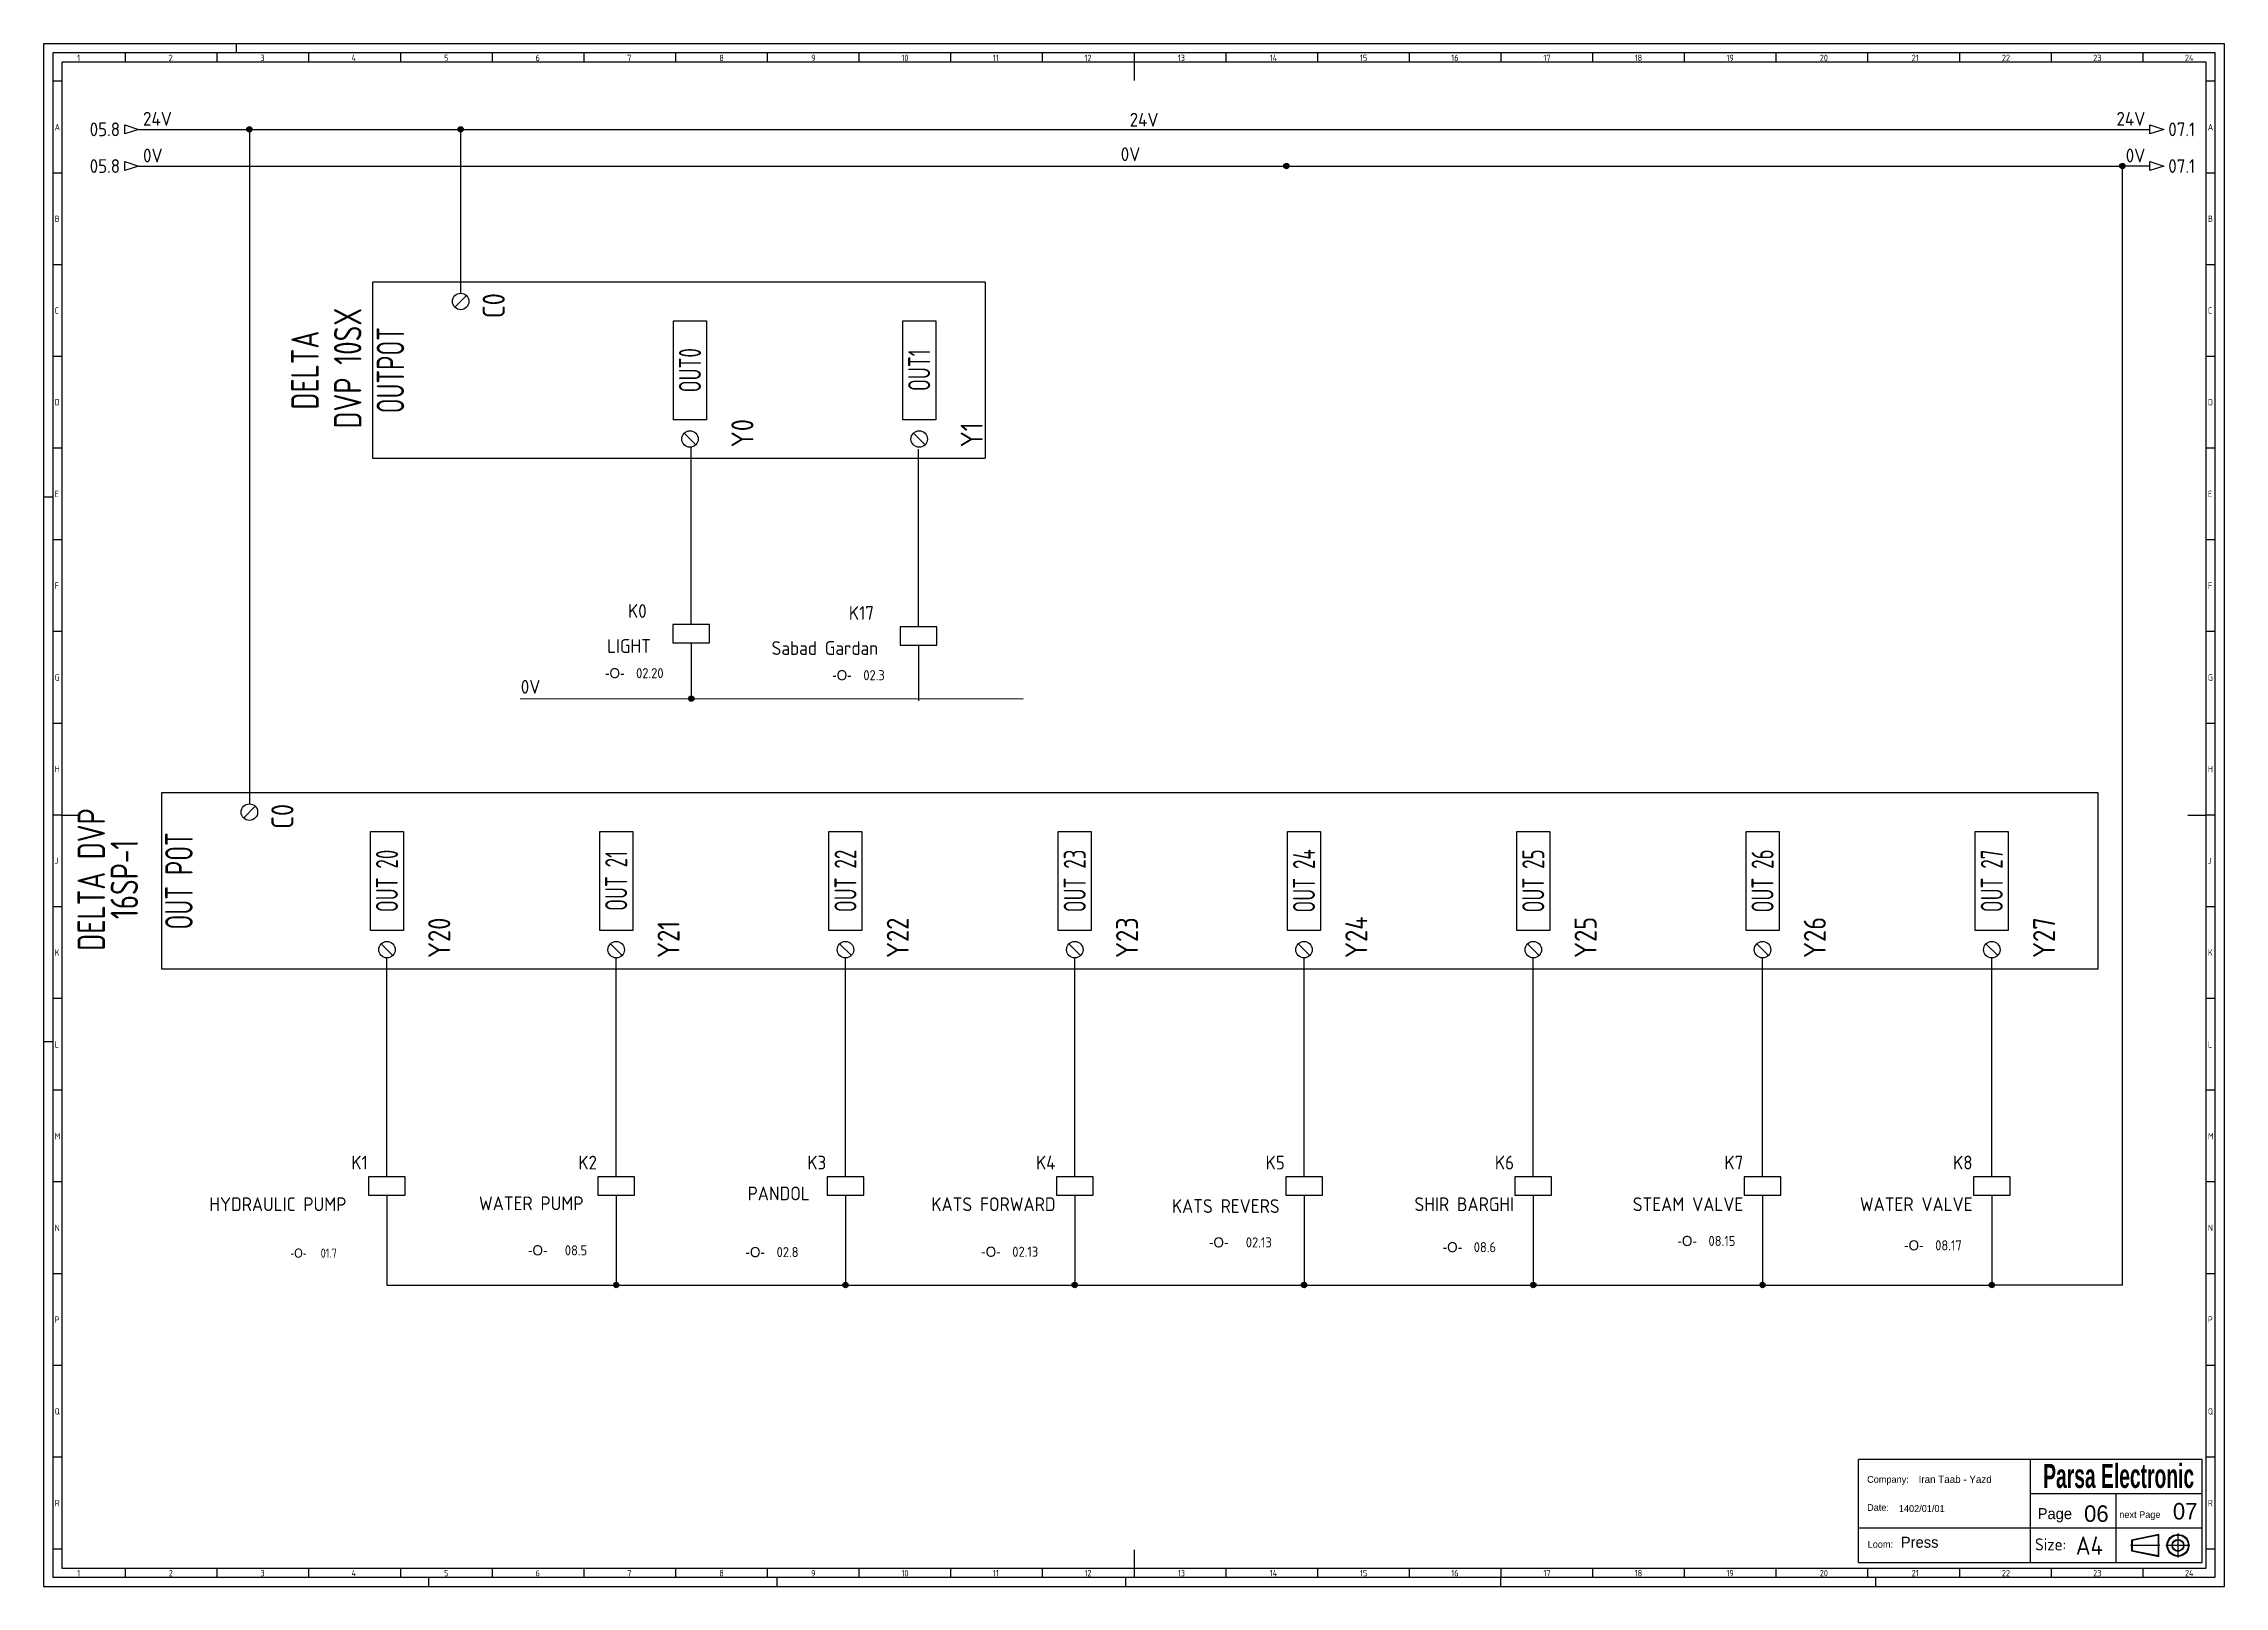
# Model space of a CAD drawing. Header units: millimetres. Extents: x 0 to 1189, y 5 to 846.
import ezdxf
from ezdxf.enums import TextEntityAlignment as Align

# ---------------------------------------------------------------- set-up
doc = ezdxf.new("R2010")
doc.units = ezdxf.units.MM
doc.header["$LTSCALE"] = 12
for name, color, linetype in [('035', 5, 'Continuous'), ('07', 7, 'Continuous'), ('DESC', 1, 'Continuous'), ('MISC', 2, 'Continuous'), ('RED_2.5mm^2', 1, 'Continuous'), ('SYMS', 7, 'Continuous'), ('TAGS', 51, 'Continuous'), ('TERMS', 4, 'Continuous'), ('WIRENO', 70, 'Continuous'), ('WIREREF', 61, 'Continuous'), ('WIREREF_DEST', 61, 'Continuous'), ('XREF', 7, 'Continuous')]:
    doc.layers.add(name, color=color, linetype=linetype)
doc.styles.add('AA', font='', dxfattribs={"height": 1})
doc.styles.add('ACISOTS', font='isocp.shx')
doc.styles.add('ISO Proportional', font='isocp.shx')
doc.styles.add('RAAD', font='swisscb.ttf', dxfattribs={"width": 0.7})
doc.styles.add('WD_IEC', font='ISOCP2.shx', dxfattribs={"width": 0.9, "height": 4})
doc.styles.get('AA').set_extended_font_data('Zar')

# ---------------------------------------------------------------- blocks, each defined once
blk = doc.blocks.new('IEC_border_a0')
at = {"layer": '035', "color": 0}
for p, q in [((0, 841), (0, 0)), ((1189, 841), (0, 841)), ((44.5, 836), (44.5, 831)), ((94.5, 836), (94.5, 831)), ((105, 841), (105, 836)), ((144.5, 836), (144.5, 831)), ((194.5, 836), (194.5, 831)), ((244.5, 836), (244.5, 831)), ((294.5, 836), (294.5, 831)), ((344.5, 836), (344.5, 831)), ((394.5, 836), (394.5, 831)), ((444.5, 836), (444.5, 831)), ((494.5, 836), (494.5, 831)), ((544.5, 836), (544.5, 831)), ((594.5, 836), (594.5, 831)), ((644.5, 836), (644.5, 831)), ((694.5, 836), (694.5, 831)), ((744.5, 836), (744.5, 831)), ((794.5, 836), (794.5, 831)), ((844.5, 836), (844.5, 831)), ((894.5, 836), (894.5, 831)), ((944.5, 836), (944.5, 831)), ((994.5, 836), (994.5, 831)), ((1044.5, 836), (1044.5, 831)), ((1094.5, 836), (1094.5, 831)), ((1144.5, 836), (1144.5, 831)), ((1189, 0), (1189, 841)), ((10, 820.5), (5, 820.5)), ((1184, 820.5), (1179, 820.5)), ((10, 770.5), (5, 770.5)), ((1184, 770.5), (1179, 770.5)), ((10, 720.5), (5, 720.5)), ((1184, 720.5), (1179, 720.5)), ((10, 670.5), (5, 670.5)), ((1184, 670.5), (1179, 670.5)), ((10, 620.5), (5, 620.5)), ((1184, 620.5), (1179, 620.5)), ((0, 594), (5, 594)), ((10, 570.5), (5, 570.5)), ((1184, 570.5), (1179, 570.5)), ((10, 520.5), (5, 520.5)), ((1184, 520.5), (1179, 520.5)), ((10, 470.5), (5, 470.5)), ((1184, 470.5), (1179, 470.5)), ((10, 420.5), (5, 420.5)), ((1184, 420.5), (1179, 420.5)), ((1184, 420.5), (1179, 420.5)), ((10, 370.5), (5, 370.5)), ((1184, 370.5), (1179, 370.5)), ((10, 320.5), (5, 320.5)), ((1184, 320.5), (1179, 320.5)), ((0, 297), (5, 297)), ((10, 270.5), (5, 270.5)), ((1184, 270.5), (1179, 270.5)), ((1184, 270.5), (1179, 270.5)), ((10, 220.5), (5, 220.5)), ((1184, 220.5), (1179, 220.5)), ((10, 170.5), (5, 170.5)), ((1184, 170.5), (1179, 170.5)), ((10, 120.5), (5, 120.5)), ((1184, 120.5), (1179, 120.5)), ((10, 70.5), (5, 70.5)), ((1184, 70.5), (1179, 70.5)), ((10, 20.4), (5.1, 20.4)), ((1184, 20.4), (1179, 20.4)), ((0, 0), (1189, 0)), ((44.5, 10), (44.5, 5)), ((94.5, 10), (94.5, 5)), ((144.5, 10), (144.5, 5)), ((194.5, 10), (194.5, 5)), ((210, 0), (210, 5)), ((244.5, 10), (244.5, 5)), ((294.5, 10), (294.5, 5)), ((344.5, 10), (344.5, 5)), ((394.5, 10), (394.5, 5)), ((400, 0), (400, 5)), ((444.5, 10), (444.5, 5)), ((494.5, 10), (494.5, 5)), ((544.5, 10), (544.5, 5)), ((590, 0), (590, 5)), ((594.5, 10), (594.5, 5)), ((644.5, 10), (644.5, 5)), ((694.5, 10), (694.5, 5)), ((744.5, 10), (744.5, 5)), ((744.5, 10), (744.5, 5)), ((794.5, 10), (794.5, 5)), ((794.5, 0), (794.5, 5)), ((844.5, 10), (844.5, 5)), ((894.5, 10), (894.5, 5)), ((944.5, 10), (944.5, 5)), ((994.5, 10), (994.5, 5)), ((999, 0), (999, 5)), ((1044.5, 10), (1044.5, 5)), ((1094.5, 10), (1094.5, 5)), ((1144.5, 10), (1144.5, 5))]:
    blk.add_line(p, q, dxfattribs=at)
blk.add_lwpolyline([(10, 10), (1179, 10), (1179, 831), (10, 831)], close=True, dxfattribs=at)
at = {"layer": '07', "color": 0}
for p, q in [((594.5, 831), (594.5, 821)), ((10, 420.5), (20, 420.5)), ((1169, 420.5), (1179, 420.5)), ((594.5, 20), (594.5, 10))]:
    blk.add_line(p, q, dxfattribs=at)
blk.add_lwpolyline([(5, 5), (1184, 5), (1184, 836), (5, 836)], close=True, dxfattribs=at)
at = {"layer": '035', "color": 0, "style": 'ISO Proportional'}
for s, p in [('1', (18.3, 831.5)), ('2', (68.2, 831.5)), ('3', (118.2, 831.5)), ('4', (167.9, 831.5)), ('5', (218.3, 831.5)), ('6', (268.2, 831.5)), ('7', (318.2, 831.5)), ('8', (368.4, 831.5)), ('9', (418.5, 831.5)), ('10', (467.7, 831.5)), ('11', (517.5, 831.5)), ('12', (567.5, 831.5)), ('13', (618.4, 831.5)), ('14', (668.5, 831.5)), ('15', (717.7, 831.5)), ('16', (767.5, 831.5)), ('17', (817.7, 831.5)), ('18', (867.5, 831.5)), ('19', (917.5, 831.5)), ('20', (968.4, 831.5)), ('21', (1018.5, 831.5)), ('22', (1067.7, 831.5)), ('23', (1117.5, 831.5)), ('24', (1167.5, 831.5)), ('A', (6, 793.8)), ('A', (1180, 793.8)), ('B', (6, 743.8)), ('B', (1180, 743.8)), ('C', (6, 693.8)), ('C', (1180, 693.8)), ('D', (6, 643.8)), ('D', (1180, 643.8)), ('E', (6, 593.8)), ('E', (1180, 593.8)), ('F', (6, 543.8)), ('F', (1180, 543.8)), ('G', (6, 493.8)), ('G', (1180, 493.8)), ('H', (6, 443.8)), ('H', (1180, 443.8)), ('J', (6, 393.8)), ('J', (1180, 393.8)), ('K', (6, 343.8)), ('K', (1180, 343.8)), ('L', (6, 293.7)), ('L', (1180, 293.7)), ('M', (6, 243.7)), ('M', (1180, 243.7)), ('N', (6, 193.7)), ('N', (1180, 193.7)), ('P', (6, 143.7)), ('P', (1180, 143.7)), ('Q', (6, 93.7)), ('Q', (1180, 93.7)), ('R', (6.1, 43.7)), ('R', (1180, 43.7)), ('1', (18.3, 5.5)), ('2', (68.2, 5.5)), ('3', (118.2, 5.5)), ('4', (167.9, 5.5)), ('5', (218.3, 5.5)), ('6', (268.2, 5.5)), ('7', (318.2, 5.5)), ('8', (368.4, 5.5)), ('9', (418.5, 5.5)), ('10', (467.7, 5.5)), ('11', (517.5, 5.5)), ('12', (567.5, 5.5)), ('13', (618.4, 5.5)), ('14', (668.5, 5.5)), ('15', (717.7, 5.5)), ('16', (767.5, 5.5)), ('17', (817.7, 5.5)), ('18', (867.5, 5.5)), ('19', (917.5, 5.5)), ('20', (968.4, 5.5)), ('21', (1018.5, 5.5)), ('22', (1067.7, 5.5)), ('23', (1117.5, 5.5)), ('24', (1167.5, 5.5))]:
    blk.add_text(s, height=3.5, dxfattribs=at).set_placement(p)
blk = doc.blocks.new('PLCIO_2F11')
at = {"layer": 'SYMS'}
for p, q in [((-48, 48), (-48, -48)), ((1007.9, 48), (-48, 48)), ((1007.9, -48), (1007.9, 48)), ((-3.2, 34.3), (3.2, 40.7)), ((66, -27), (66, 27)), ((66, 27), (84, 27)), ((84, 27), (84, -27)), ((191, -27), (191, 27)), ((191, 27), (209, 27)), ((209, 27), (209, -27)), ((316, -27), (316, 27)), ((316, 27), (334, 27)), ((334, 27), (334, -27)), ((441, -27), (441, 27)), ((441, 27), (459, 27)), ((459, 27), (459, -27)), ((566, -27), (566, 27)), ((566, 27), (584, 27)), ((584, 27), (584, -27)), ((691, -27), (691, 27)), ((691, 27), (709, 27)), ((709, 27), (709, -27)), ((816, -27), (816, 27)), ((816, 27), (834, 27)), ((834, 27), (834, -27)), ((941, -27), (941, 27)), ((941, 27), (959, 27)), ((959, 27), (959, -27)), ((84, -27), (66, -27)), ((71.8, -34.3), (78.2, -40.7)), ((209, -27), (191, -27)), ((196.8, -34.3), (203.2, -40.7)), ((334, -27), (316, -27)), ((321.8, -34.3), (328.2, -40.7)), ((459, -27), (441, -27)), ((446.8, -34.3), (453.2, -40.7)), ((584, -27), (566, -27)), ((571.8, -34.3), (578.2, -40.7)), ((709, -27), (691, -27)), ((696.8, -34.3), (703.2, -40.7)), ((834, -27), (816, -27)), ((821.8, -34.3), (828.2, -40.7)), ((959, -27), (941, -27)), ((946.8, -34.3), (953.2, -40.7)), ((-48, -48), (1007.9, -48))]:
    blk.add_line(p, q, dxfattribs=at)
for centre in [(0, 37.5), (75, -37.5), (200, -37.5), (325, -37.5), (450, -37.5), (575, -37.5), (700, -37.5), (825, -37.5), (950, -37.5)]:
    blk.add_circle(centre, 4.5, dxfattribs=at)
at = {"layer": 'SYMS', "style": 'WD_IEC', "width": 0.9}
for tag, p in [('TERMDESC01', (6, 60)), ('TERM02', (97.5, -42)), ('TERM03', (222.5, -42)), ('TERM04', (347.5, -42)), ('TERM05', (472.5, -42)), ('TERM06', (597.5, -42)), ('TERM07', (722.5, -42)), ('TERM08', (847.5, -42)), ('TERM09', (972.5, -42))]:
    blk.add_attdef(tag, text='', height=12, rotation=90, dxfattribs=at).set_placement(p, align=Align.TOP_LEFT)
for tag, p in [('DESCA04', (316, 66)), ('DESCD04', (370, 66)), ('DESCA02', (66, 66)), ('DESCB02', (84, 66)), ('DESCC02', (102, 66)), ('DESCD02', (120, 66)), ('DESCE02', (138, 66)), ('DESCA03', (191, 66)), ('DESCB03', (209, 66)), ('DESCC03', (227, 66)), ('DESCD03', (245, 66)), ('DESCE03', (263, 66)), ('DESCB04', (334, 66)), ('DESCC04', (352, 66)), ('DESCE04', (388, 66)), ('DESCA05', (441, 66)), ('DESCB05', (459, 66)), ('DESCC05', (477, 66)), ('DESCD05', (495, 66)), ('DESCE05', (513, 66)), ('DESCA06', (566, 66)), ('DESCB06', (584, 66)), ('DESCC06', (602, 66)), ('DESCD06', (620, 66)), ('DESCE06', (638, 66)), ('DESCA07', (691, 66)), ('DESCB07', (709, 66)), ('DESCC07', (727, 66)), ('DESCD07', (745, 66)), ('DESCE07', (763, 66)), ('DESCA08', (816, 66)), ('DESCB08', (834, 66)), ('DESCC08', (852, 66)), ('DESCD08', (870, 66)), ('DESCE08', (888, 66)), ('DESCA09', (941, 66)), ('DESCB09', (959, 66)), ('DESCC09', (977, 66)), ('DESCD09', (995, 66)), ('DESCE09', (1013, 66))]:
    blk.add_attdef(tag, p, '', height=15, rotation=90, dxfattribs=at)
at = {"layer": 'SYMS', "style": 'WD_IEC', "width": 0.9, "flags": 1}
for tag, p in [('X2TERM01', (0, 42)), ('X8TERM02', (75, -42)), ('X8TERM03', (200, -42)), ('X8TERM04', (325, -42)), ('X8TERM05', (450, -42)), ('X8TERM06', (575, -42)), ('X8TERM07', (700, -42)), ('X8TERM08', (825, -42)), ('X8TERM09', (950, -42))]:
    blk.add_attdef(tag, text='', height=1.92, rotation=90, dxfattribs=at).set_placement(p, align=Align.RIGHT)
at = {"layer": 'SYMS', "style": 'WD_IEC', "width": 0.9}
for tag, p in [('TERM01', (12, 42)), ('TERMDESC02', (81, -60)), ('TERMDESC03', (206, -60)), ('TERMDESC04', (331, -60)), ('TERMDESC05', (456, -60)), ('TERMDESC06', (581, -60)), ('TERMDESC07', (706, -60)), ('TERMDESC08', (831, -60)), ('TERMDESC09', (956, -60))]:
    blk.add_attdef(tag, text='', height=12, rotation=90, dxfattribs=at).set_placement(p, align=Align.TOP_RIGHT)
at = {"layer": 'SYMS', "style": 'WD_IEC'}
for tag, width, p in [('INST', 0.8, (-159, 0)), ('MFG', 0.8, (-123, 0)), ('CAT', 0.8, (-105, 0)), ('LINE1', 0.9, (-87, 0)), ('LINE2', 0.9, (-69, 0)), ('DESC', 0.9, (-50.8, 0)), ('LOC', 0.8, (-141, 0)), ('TAG', 0.7, (-30.9, 0))]:
    blk.add_attdef(tag, text='', height=15, rotation=90, dxfattribs=dict(at, width=width)).set_placement(p, align=Align.CENTER)
at = {"layer": 'SYMS', "style": 'WD_IEC', "width": 0.7}
for tag, p in [('TAGA02', (75, 0)), ('TAGA03', (200, 0)), ('TAGA04', (325, 0)), ('TAGA05', (450, 0)), ('TAGA06', (575, 0)), ('TAGA07', (700, 0)), ('TAGA08', (825, 0)), ('TAGA09', (950, 0))]:
    blk.add_attdef(tag, text='', height=12, rotation=90, dxfattribs=at).set_placement(p, align=Align.MIDDLE_CENTER)
at = {"layer": 'SYMS', "linetype": 'Continuous', "style": 'WD_IEC', "width": 0.9, "flags": 9}
blk.add_attdef('ASSYCODE', text='', height=1.92, rotation=90, dxfattribs=at).set_placement((-102.9, -22.1), align=Align.CENTER)
blk = doc.blocks.new('VCR1')
for p, q in [((0, 2.5), (0, 7.5)), ((0, -2.5), (0, -7.5))]:
    blk.add_line(p, q)
blk.add_lwpolyline([(-5, 2.5), (-5, -2.5), (5, -2.5), (5, 2.5)], close=True)
at = {"style": 'WD_IEC'}
for tag, p in [('INST', (-5.25, 11.5)), ('TAG1', (-5.25, 4.5)), ('LOC', (-5.25, 8)), ('DESC1', (-5.25, -6.85)), ('DESC3', (-5.25, -13.85)), ('DESC2', (-5.25, -10.35))]:
    blk.add_attdef(tag, text='', height=2.5, dxfattribs=at).set_placement(p, align=Align.RIGHT)
blk.add_attdef('TERM01', text='', height=2, rotation=90, dxfattribs=at).set_placement((-1, 7.5), align=Align.RIGHT)
at = {"style": 'WD_IEC', "flags": 1}
for tag, p, height in [('X2TERM01', (0, 7.5), 0.32), ('X4LINK', (-5, 0), 0.32), ('X1LINK', (5, 0), 0.32), ('ASSYCODE', (1, -4), 1), ('FAMILY', (1, -5.5), 1), ('X8TERM02', (0, -7.5), 0.32), ('CATDESC', (1, -7), 1)]:
    blk.add_attdef(tag, p, '', height=height, dxfattribs=at)
at = {"style": 'WD_IEC', "flags": 9}
for tag, p in [('MFG', (-6, 1)), ('CAT', (-6, -1.5))]:
    blk.add_attdef(tag, text='', height=1.5, dxfattribs=at).set_placement(p, align=Align.RIGHT)
at = {"style": 'WD_IEC'}
blk.add_attdef('TERM02', (-1, -7.5), '', height=2, rotation=90, dxfattribs=at)
at = {"lineweight": 9, "style": 'WD_IEC'}
for tag, p in [('NO', (-5.5, -16.5)), ('NC', (-5.5, -20))]:
    blk.add_attdef(tag, text='', height=2.5, dxfattribs=at).set_placement(p, align=Align.TOP_RIGHT)
for tag, p in [('XREFNO', (-4, -16.5)), ('XREFNC', (-4, -20))]:
    blk.add_attdef(tag, text='', height=2.5, dxfattribs=at).set_placement(p, align=Align.TOP_LEFT)
blk = doc.blocks.new('WDDOT')
for radius in [0.72, 0.449, 0.223]:
    blk.add_circle((0, 0), radius)
blk = doc.blocks.new('HA1D3')
blk.add_lwpolyline([(0, 0), (-3.75, -1.25), (-3.75, 1.25)], close=True)
at = {"style": 'WD_IEC'}
blk.add_attdef('XREF', text='', height=2.5, dxfattribs=at).set_placement((-5, 0), align=Align.MIDDLE_RIGHT)
at = {"style": 'WD_IEC', "flags": 1}
blk.add_attdef('SIGCODE', text='', height=1, dxfattribs=at).set_placement((-2.5, 1.8), align=Align.RIGHT)
at = {"style": 'WD_IEC'}
for tag, p, height, flags in [('X1TERM01', (0, 0), 0.32, 1), ('WIRENO', (1.25, 1), 2.5, 8)]:
    blk.add_attdef(tag, p, '', height=height, dxfattribs=dict(at, flags=flags))
blk.add_attdef('DESC1', text='', height=2.5, dxfattribs=at).set_placement((1.25, -1), align=Align.TOP_LEFT)
blk = doc.blocks.new('WD_WNH')
at = {"linetype": 'Continuous', "style": 'WD_IEC', "width": 0.8}
blk.add_attdef('WIRENO', text='', height=2.5, dxfattribs=at).set_placement((0, 0.75), align=Align.CENTER)
at = {"style": 'WD_IEC', "flags": 1}
for tag, p in [('W08USER', (0, 0.375)), ('W04USER', (0, 0.875)), ('W05USER', (0, 0.75)), ('W09USER', (0, 0.25)), ('W03USER', (0, 1)), ('W06USER', (0, 0.625)), ('W07USER', (0, 0.5)), ('W02USER', (0, 1.125)), ('W01USER', (0, 1.25)), ('W10USER', (0, 0.125))]:
    blk.add_attdef(tag, text='', height=0.08, dxfattribs=at).set_placement(p, align=Align.CENTER)
blk = doc.blocks.new('HA1S1')
blk.add_lwpolyline([(0, 1.25), (3.75, 0), (0, -1.25)], close=True)
at = {"style": 'WD_IEC'}
for tag, height, flags, p in [('WIRENO', 2.5, 8, (-1.25, 1)), ('SIGCODE', 1, 1, (5, 1.8))]:
    blk.add_attdef(tag, text='', height=height, dxfattribs=dict(at, flags=flags)).set_placement(p, align=Align.RIGHT)
at = {"style": 'WD_IEC', "flags": 1}
blk.add_attdef('X4TERM01', (0, 0), '', height=0.32, dxfattribs=at)
at = {"style": 'WD_IEC'}
blk.add_attdef('XREF', text='', height=2.5, dxfattribs=at).set_placement((5, 0), align=Align.MIDDLE_LEFT)
blk.add_attdef('DESC1', text='', height=2.5, dxfattribs=at).set_placement((-1.25, -1), align=Align.TOP_RIGHT)
blk = doc.blocks.new('PLCIO_22FA')
blk.add_line((286, 48), (286, -48))
at = {"layer": 'SYMS'}
for p, q in [((-48, 48), (-48, -48)), ((286, 48), (-48, 48)), ((-3.2, 34.3), (3.2, 40.7)), ((116, -27), (116, 27)), ((116, 27), (134, 27)), ((134, 27), (134, -27)), ((241, -27), (241, 27)), ((241, 27), (259, 27)), ((259, 27), (259, -27)), ((134, -27), (116, -27)), ((121.8, -34.3), (128.2, -40.7)), ((259, -27), (241, -27)), ((246.8, -34.3), (253.2, -40.7)), ((-48, -48), (286, -48))]:
    blk.add_line(p, q, dxfattribs=at)
for centre in [(0, 37.5), (125, -37.5), (250, -37.5)]:
    blk.add_circle(centre, 4.5, dxfattribs=at)
at = {"layer": 'SYMS', "style": 'WD_IEC', "width": 0.9}
for tag, p in [('TERMDESC01', (6, 60)), ('TERM02', (147.5, -42)), ('TERM03', (272.5, -42))]:
    blk.add_attdef(tag, text='', height=12, rotation=90, dxfattribs=at).set_placement(p, align=Align.TOP_LEFT)
for tag, p in [('DESCA02', (116, 66)), ('DESCB02', (134, 66)), ('DESCC02', (152, 66)), ('DESCD02', (170, 66)), ('DESCE02', (188, 66)), ('DESCA03', (241, 66)), ('DESCB03', (259, 66)), ('DESCC03', (277, 66)), ('DESCD03', (295, 66)), ('DESCE03', (313, 66))]:
    blk.add_attdef(tag, p, '', height=15, rotation=90, dxfattribs=at)
at = {"layer": 'SYMS', "style": 'WD_IEC', "width": 0.9, "flags": 1}
for tag, p in [('X2TERM01', (0, 42)), ('X8TERM02', (125, -42)), ('X8TERM03', (250, -42))]:
    blk.add_attdef(tag, text='', height=1.92, rotation=90, dxfattribs=at).set_placement(p, align=Align.RIGHT)
at = {"layer": 'SYMS', "style": 'WD_IEC', "width": 0.9}
for tag, p in [('TERM01', (12, 42)), ('TERMDESC02', (131, -60)), ('TERMDESC03', (256, -60))]:
    blk.add_attdef(tag, text='', height=12, rotation=90, dxfattribs=at).set_placement(p, align=Align.TOP_RIGHT)
at = {"layer": 'SYMS', "style": 'WD_IEC'}
for tag, width, p in [('INST', 0.8, (-159, 0)), ('MFG', 0.8, (-123, 0)), ('CAT', 0.8, (-105, 0)), ('LINE1', 0.9, (-87, 0)), ('LINE2', 0.9, (-69, 0)), ('DESC', 0.9, (-50.8, 0)), ('LOC', 0.8, (-141, 0)), ('TAG', 0.7, (-30.9, 0))]:
    blk.add_attdef(tag, text='', height=15, rotation=90, dxfattribs=dict(at, width=width)).set_placement(p, align=Align.CENTER)
at = {"layer": 'SYMS', "style": 'WD_IEC', "width": 0.7}
for tag, p in [('TAGA02', (125, 0)), ('TAGA03', (250, 0))]:
    blk.add_attdef(tag, text='', height=12, rotation=90, dxfattribs=at).set_placement(p, align=Align.MIDDLE_CENTER)
at = {"layer": 'SYMS', "linetype": 'Continuous', "style": 'WD_IEC', "width": 0.9, "flags": 9}
blk.add_attdef('ASSYCODE', text='', height=1.92, rotation=90, dxfattribs=at).set_placement((-102.9, -22.1), align=Align.CENTER)

msp = doc.modelspace()

# ---------------------------------------------------------------- linework, layer by layer
for p, q in [((1176.9, 74.1), (989.5, 74.1)), ((989.5, 17.9), (989.5, 74.1)), ((1083.2, 17.9), (1083.2, 74.1)), ((1176.9, 17.9), (1176.9, 74.1)), ((1176.9, 55.4), (1083.2, 55.4)), ((1130, 36.6), (1130, 55.4)), ((1176.9, 36.6), (989.5, 36.6)), ((1130, 17.9), (1130, 36.6)), ((1153.8, 27.3), (1137.8, 27.3)), ((1153.2, 33.2), (1138.4, 30.2)), ((1138.4, 30.2), (1138.4, 24.3)), ((1138.4, 24.3), (1153.2, 21.3)), ((1153, 32.8), (1138.7, 30)), ((1138.7, 30), (1138.7, 24.5)), ((1138.7, 24.5), (1153, 21.7)), ((1153, 21.7), (1153, 32.8)), ((1153.2, 21.3), (1153.2, 33.2)), ((1170.2, 27.3), (1157.1, 27.3)), ((1163.7, 33.8), (1163.7, 20.7)), ((989.5, 17.9), (1176.9, 17.9)), ((989.5, 17.9), (1176.9, 17.9))]:
    msp.add_line(p, q)
for radius in [5.94, 5.64, 3.26, 2.97]:
    msp.add_circle((1163.7, 27.3), radius)
at = {"layer": 'RED_2.5mm^2', "color": 0}
for p, q in [((51.7, 799.2), (1148.4, 799.2)), ((112.2, 800.6), (112.2, 431.5)), ((227.4, 709.9), (227.4, 799.2)), ((51.7, 779.2), (1133.4, 779.2)), ((353.1, 539.2), (353.1, 625.9)), ((477, 538.1), (477, 624.8)), ((353.1, 509.2), (353.1, 488.7)), ((477, 508.1), (477, 487.6)), ((187.2, 208.2), (187.2, 169.2)), ((312.2, 208.2), (312.2, 169.2)), ((437.2, 208.2), (437.2, 169.2)), ((562.2, 208.2), (562.2, 169.2)), ((687.2, 208.2), (687.2, 169.2)), ((812.2, 208.2), (812.2, 169.2)), ((937.2, 208.2), (937.2, 169.2)), ((1062.2, 208.2), (1062.2, 169.2)), ((187.2, 169.2), (1062.2, 169.2)), ((1133.4, 169.2), (1062.2, 169.2))]:
    msp.add_line(p, q, dxfattribs=at)
at = {"layer": 'RED_2.5mm^2'}
for p, q in [((1148.4, 779.2), (1133.4, 779.2)), ((534.1, 488.5), (259.8, 488.8)), ((187.2, 238.2), (187.2, 347.5)), ((312.2, 238.2), (312.2, 347.5)), ((437.2, 238.2), (437.2, 347.5)), ((562.2, 238.2), (562.2, 347.5)), ((687.2, 238.2), (687.2, 347.5)), ((812.2, 238.2), (812.2, 347.5)), ((937.2, 238.2), (937.2, 347.5)), ((1062.2, 238.2), (1062.2, 347.5))]:
    msp.add_line(p, q, dxfattribs=at)
at = {"layer": 'RED_2.5mm^2', "color": 7, "true_color": 0xffffff}
msp.add_line((1133.4, 169.2), (1133.4, 779.2), dxfattribs=at)

# ---------------------------------------------------------------- block references
msp.add_blockref('IEC_border_a0', (0, 4.9))
at = {"layer": 'SYMS'}
ref = msp.add_blockref('HA1D3', (51.7, 799.2), dxfattribs=dict(at, xscale=2, yscale=2, zscale=2))
ref.add_attrib('XREF', '05.8', dxfattribs={"layer": 'XREF', "height": 7.5, "style": 'WD_IEC'}).set_placement((41.7, 799.2), align=Align.MIDDLE_RIGHT)
ref.add_attrib('WIRENO', '24V', (54.2, 801.2), dxfattribs={"layer": 'WIREREF_DEST', "height": 7.5, "style": 'WD_IEC', "flags": 8})
ref = msp.add_blockref('HA1S1', (1148.4, 799.2), dxfattribs=dict(at, xscale=2, yscale=2, zscale=2))
ref.add_attrib('XREF', '07.1', dxfattribs={"layer": 'XREF', "height": 7.5, "style": 'WD_IEC'}).set_placement((1158.4, 799.2), align=Align.MIDDLE_LEFT)
ref.add_attrib('WIRENO', '24V', dxfattribs={"layer": 'WIREREF', "height": 7.5, "style": 'WD_IEC', "flags": 8}).set_placement((1145.9, 801.2), align=Align.RIGHT)
at = {"layer": 'SYMS', "xscale": 2, "yscale": 2, "zscale": 2}
for p in [(112.2, 799.2), (227.4, 799.2), (677.6, 779.2), (1133.4, 779.2), (353.1, 488.8), (812.2, 169.2), (937.2, 169.2)]:
    msp.add_blockref('WDDOT', p, dxfattribs=at)
at = {"layer": 'SYMS'}
ref = msp.add_blockref('HA1D3', (51.7, 779.2), dxfattribs=dict(at, xscale=2, yscale=2, zscale=2))
ref.add_attrib('XREF', '05.8', dxfattribs={"layer": 'XREF', "height": 7.5, "style": 'WD_IEC'}).set_placement((41.7, 779.2), align=Align.MIDDLE_RIGHT)
ref.add_attrib('WIRENO', '0V', (54.2, 781.2), dxfattribs={"layer": 'WIREREF_DEST', "height": 7.5, "style": 'WD_IEC', "flags": 8})
ref = msp.add_blockref('HA1S1', (1148.4, 779.2), dxfattribs=dict(at, xscale=2, yscale=2, zscale=2))
ref.add_attrib('XREF', '07.1', dxfattribs={"layer": 'XREF', "height": 7.5, "style": 'WD_IEC'}).set_placement((1158.4, 779.2), align=Align.MIDDLE_LEFT)
ref.add_attrib('WIRENO', '0V', dxfattribs={"layer": 'WIREREF', "height": 7.5, "style": 'WD_IEC', "flags": 8}).set_placement((1145.9, 781.2), align=Align.RIGHT)
ref = msp.add_blockref('PLCIO_22FA', (227.4, 667.9), dxfattribs=at)
ref.add_attrib('TERM01', 'C0', dxfattribs={"layer": 'TERMS', "height": 12, "rotation": 90, "style": 'WD_IEC', "width": 0.9}).set_placement((239.4, 709.9), align=Align.TOP_RIGHT)
ref.add_attrib('TAG', 'OUTPOT', dxfattribs={"layer": 'TAGS', "height": 15, "rotation": 90, "style": 'WD_IEC', "width": 0.7}).set_placement((196.6, 667.9), align=Align.CENTER)
ref.add_attrib('CAT', 'DVP 10SX', dxfattribs={"layer": 'MISC', "height": 15, "rotation": 90, "style": 'WD_IEC', "width": 0.8}).set_placement((173.3, 669), align=Align.CENTER)
ref.add_attrib('MFG', 'DELTA', dxfattribs={"layer": 'MISC', "height": 15, "rotation": 90, "style": 'WD_IEC', "width": 0.8}).set_placement((150, 667.9), align=Align.CENTER)
ref.add_attrib('TERM02', 'Y0', dxfattribs={"layer": 'TERMS', "height": 12, "rotation": 90, "style": 'WD_IEC', "width": 0.9}).set_placement((375, 625.9), align=Align.TOP_LEFT)
ref.add_attrib('TAGA02', 'OUT0', dxfattribs={"layer": 'TAGS', "height": 12, "rotation": 90, "style": 'WD_IEC', "width": 0.7}).set_placement((352.4, 667.9), align=Align.MIDDLE_CENTER)
ref.add_attrib('TERM03', 'Y1', dxfattribs={"layer": 'TERMS', "height": 12, "rotation": 90, "style": 'WD_IEC', "width": 0.9}).set_placement((500, 625.9), align=Align.TOP_LEFT)
ref.add_attrib('TAGA03', 'OUT1', dxfattribs={"layer": 'TAGS', "height": 12, "rotation": 90, "style": 'WD_IEC', "width": 0.7}).set_placement((477.4, 667.9), align=Align.MIDDLE_CENTER)
at = {"layer": 'SYMS', "color": 0}
ref = msp.add_blockref('VCR1', (353.1, 524.2), dxfattribs=dict(at, xscale=2, yscale=2, zscale=2))
ref.add_attrib('DESC1', 'LIGHT', dxfattribs={"layer": 'DESC', "height": 7.5, "style": 'WD_IEC'}).set_placement((331.1, 513.8), align=Align.RIGHT)
ref.add_attrib('TAG1', 'K0', dxfattribs={"layer": 'TAGS', "height": 7.5, "style": 'WD_IEC'}).set_placement((328.8, 532.9), align=Align.RIGHT)
ref = msp.add_blockref('VCR1', (477, 523.1), dxfattribs=dict(at, xscale=2, yscale=2, zscale=2))
ref.add_attrib('DESC1', 'Sabad Gardan', dxfattribs={"layer": 'DESC', "height": 7.5, "style": 'WD_IEC'}).set_placement((455, 512.7), align=Align.RIGHT)
ref.add_attrib('TAG1', 'K17', dxfattribs={"layer": 'TAGS', "height": 7.5, "style": 'WD_IEC'}).set_placement((452.7, 531.8), align=Align.RIGHT)
ref = msp.add_blockref('PLCIO_2F11', (112.2, 389.5), dxfattribs=at)
ref.add_attrib('TERM01', 'C0', dxfattribs={"layer": 'TERMS', "height": 12, "rotation": 90, "style": 'WD_IEC', "width": 0.9}).set_placement((124.2, 431.5), align=Align.TOP_RIGHT)
ref.add_attrib('TAG', 'OUT POT', dxfattribs={"layer": 'TAGS', "height": 15, "rotation": 90, "style": 'WD_IEC', "width": 0.7}).set_placement((81.3, 389.5), align=Align.CENTER)
ref.add_attrib('CAT', '16SP-1', dxfattribs={"layer": 'MISC', "height": 15, "rotation": 90, "style": 'WD_IEC', "width": 0.8}).set_placement((51.5, 390.3), align=Align.CENTER)
ref.add_attrib('MFG', 'DELTA DVP', dxfattribs={"layer": 'MISC', "height": 15, "rotation": 90, "style": 'WD_IEC', "width": 0.8}).set_placement((33.5, 390.3), align=Align.CENTER)
ref.add_attrib('TERM02', 'Y20', dxfattribs={"layer": 'TERMS', "height": 12, "rotation": 90, "style": 'WD_IEC', "width": 0.9}).set_placement((209.7, 347.5), align=Align.TOP_LEFT)
ref.add_attrib('TAGA02', 'OUT 20', dxfattribs={"layer": 'TAGS', "height": 12, "rotation": 90, "style": 'WD_IEC', "width": 0.7}).set_placement((187.2, 389.5), align=Align.MIDDLE_CENTER)
ref.add_attrib('TERM03', 'Y21', dxfattribs={"layer": 'TERMS', "height": 12, "rotation": 90, "style": 'WD_IEC', "width": 0.9}).set_placement((334.7, 347.5), align=Align.TOP_LEFT)
ref.add_attrib('TAGA03', 'OUT 21', dxfattribs={"layer": 'TAGS', "height": 12, "rotation": 90, "style": 'WD_IEC', "width": 0.7}).set_placement((312.2, 389.5), align=Align.MIDDLE_CENTER)
ref.add_attrib('TERM04', 'Y22', dxfattribs={"layer": 'TERMS', "height": 12, "rotation": 90, "style": 'WD_IEC', "width": 0.9}).set_placement((459.7, 347.5), align=Align.TOP_LEFT)
ref.add_attrib('TAGA04', 'OUT 22', dxfattribs={"layer": 'TAGS', "height": 12, "rotation": 90, "style": 'WD_IEC', "width": 0.7}).set_placement((437.2, 389.5), align=Align.MIDDLE_CENTER)
ref.add_attrib('TERM05', 'Y23', dxfattribs={"layer": 'TERMS', "height": 12, "rotation": 90, "style": 'WD_IEC', "width": 0.9}).set_placement((584.7, 347.5), align=Align.TOP_LEFT)
ref.add_attrib('TAGA05', 'OUT 23', dxfattribs={"layer": 'TAGS', "height": 12, "rotation": 90, "style": 'WD_IEC', "width": 0.7}).set_placement((562.2, 389.5), align=Align.MIDDLE_CENTER)
ref.add_attrib('TERM06', 'Y24', dxfattribs={"layer": 'TERMS', "height": 12, "rotation": 90, "style": 'WD_IEC', "width": 0.9}).set_placement((709.7, 347.5), align=Align.TOP_LEFT)
ref.add_attrib('TAGA06', 'OUT 24', dxfattribs={"layer": 'TAGS', "height": 12, "rotation": 90, "style": 'WD_IEC', "width": 0.7}).set_placement((687.2, 389.5), align=Align.MIDDLE_CENTER)
ref.add_attrib('TERM07', 'Y25', dxfattribs={"layer": 'TERMS', "height": 12, "rotation": 90, "style": 'WD_IEC', "width": 0.9}).set_placement((834.7, 347.5), align=Align.TOP_LEFT)
ref.add_attrib('TAGA07', 'OUT 25', dxfattribs={"layer": 'TAGS', "height": 12, "rotation": 90, "style": 'WD_IEC', "width": 0.7}).set_placement((812.2, 389.5), align=Align.MIDDLE_CENTER)
ref.add_attrib('TERM08', 'Y26', dxfattribs={"layer": 'TERMS', "height": 12, "rotation": 90, "style": 'WD_IEC', "width": 0.9}).set_placement((959.7, 347.5), align=Align.TOP_LEFT)
ref.add_attrib('TAGA08', 'OUT 26', dxfattribs={"layer": 'TAGS', "height": 12, "rotation": 90, "style": 'WD_IEC', "width": 0.7}).set_placement((937.2, 389.5), align=Align.MIDDLE_CENTER)
ref.add_attrib('TERM09', 'Y27', dxfattribs={"layer": 'TERMS', "height": 12, "rotation": 90, "style": 'WD_IEC', "width": 0.9}).set_placement((1084.7, 347.5), align=Align.TOP_LEFT)
ref.add_attrib('TAGA09', 'OUT 27', dxfattribs={"layer": 'TAGS', "height": 12, "rotation": 90, "style": 'WD_IEC', "width": 0.7}).set_placement((1062.2, 389.5), align=Align.MIDDLE_CENTER)
ref = msp.add_blockref('VCR1', (187.2, 223.2), dxfattribs=dict(at, xscale=2, yscale=2, zscale=2))
ref.add_attrib('DESC1', 'HYDRAULIC PUMP', dxfattribs={"layer": 'DESC', "height": 7.5, "style": 'WD_IEC'}).set_placement((165.1, 209.5), align=Align.RIGHT)
ref.add_attrib('TAG1', 'K1', dxfattribs={"layer": 'TAGS', "height": 7.5, "style": 'WD_IEC'}).set_placement((176.7, 232.2), align=Align.RIGHT)
ref = msp.add_blockref('VCR1', (312.2, 223.2), dxfattribs=dict(at, xscale=2, yscale=2, zscale=2))
ref.add_attrib('DESC1', 'WATER PUMP', dxfattribs={"layer": 'DESC', "height": 7.5, "style": 'WD_IEC'}).set_placement((294.4, 210), align=Align.RIGHT)
ref.add_attrib('TAG1', 'K2', dxfattribs={"layer": 'TAGS', "height": 7.5, "style": 'WD_IEC'}).set_placement((301.7, 232.2), align=Align.RIGHT)
ref = msp.add_blockref('VCR1', (437.2, 223.2), dxfattribs=dict(at, xscale=2, yscale=2, zscale=2))
ref.add_attrib('DESC1', 'PANDOL', dxfattribs={"layer": 'DESC', "height": 7.5, "style": 'WD_IEC'}).set_placement((417.7, 215.4), align=Align.RIGHT)
ref.add_attrib('TAG1', 'K3', dxfattribs={"layer": 'TAGS', "height": 7.5, "style": 'WD_IEC'}).set_placement((426.7, 232.2), align=Align.RIGHT)
ref = msp.add_blockref('VCR1', (562.2, 223.2), dxfattribs=dict(at, xscale=2, yscale=2, zscale=2))
ref.add_attrib('DESC1', 'KATS FORWARD', dxfattribs={"layer": 'DESC', "height": 7.5, "style": 'WD_IEC'}).set_placement((551.7, 209.5), align=Align.RIGHT)
ref.add_attrib('TAG1', 'K4', dxfattribs={"layer": 'TAGS', "height": 7.5, "style": 'WD_IEC'}).set_placement((551.7, 232.2), align=Align.RIGHT)
ref = msp.add_blockref('VCR1', (687.2, 223.2), dxfattribs=dict(at, xscale=2, yscale=2, zscale=2))
ref.add_attrib('DESC1', 'KATS REVERS', dxfattribs={"layer": 'DESC', "height": 7.5, "style": 'WD_IEC'}).set_placement((673.9, 208.5), align=Align.RIGHT)
ref.add_attrib('TAG1', 'K5', dxfattribs={"layer": 'TAGS', "height": 7.5, "style": 'WD_IEC'}).set_placement((676.7, 232.2), align=Align.RIGHT)
ref = msp.add_blockref('VCR1', (812.2, 223.2), dxfattribs=dict(at, xscale=2, yscale=2, zscale=2))
ref.add_attrib('DESC1', 'SHIR BARGHI', dxfattribs={"layer": 'DESC', "height": 7.5, "style": 'WD_IEC'}).set_placement((801.7, 209.5), align=Align.RIGHT)
ref.add_attrib('TAG1', 'K6', dxfattribs={"layer": 'TAGS', "height": 7.5, "style": 'WD_IEC'}).set_placement((801.7, 232.2), align=Align.RIGHT)
ref = msp.add_blockref('VCR1', (937.2, 223.2), dxfattribs=dict(at, xscale=2, yscale=2, zscale=2))
ref.add_attrib('DESC1', 'STEAM VALVE', dxfattribs={"layer": 'DESC', "height": 7.5, "style": 'WD_IEC'}).set_placement((926.7, 209.5), align=Align.RIGHT)
ref.add_attrib('TAG1', 'K7', dxfattribs={"layer": 'TAGS', "height": 7.5, "style": 'WD_IEC'}).set_placement((926.7, 232.2), align=Align.RIGHT)
ref = msp.add_blockref('VCR1', (1062.2, 223.2), dxfattribs=dict(at, xscale=2, yscale=2, zscale=2))
ref.add_attrib('DESC1', 'WATER VALVE', dxfattribs={"layer": 'DESC', "height": 7.5, "style": 'WD_IEC'}).set_placement((1051.7, 209.5), align=Align.RIGHT)
ref.add_attrib('TAG1', 'K8', dxfattribs={"layer": 'TAGS', "height": 7.5, "style": 'WD_IEC'}).set_placement((1051.7, 232.2), align=Align.RIGHT)
at = {"layer": 'SYMS', "color": 0, "xscale": 2, "yscale": 2, "zscale": 2}
for p in [(312.2, 169.2), (437.2, 169.2), (562.2, 169.2), (687.2, 169.2), (1062.2, 169.2)]:
    msp.add_blockref('WDDOT', p, dxfattribs=at)
at = {"layer": 'WIRENO'}
ref = msp.add_blockref('WD_WNH', (600, 799.2), dxfattribs=dict(at, xscale=2, yscale=2, zscale=2))
ref.add_attrib('WIRENO', '24V', dxfattribs={"linetype": 'Continuous', "height": 7.5, "style": 'WD_IEC'}).set_placement((600, 800.7), align=Align.CENTER)
ref = msp.add_blockref('WD_WNH', (592.5, 779.2), dxfattribs=dict(at, xscale=2, yscale=2, zscale=2))
ref.add_attrib('WIRENO', '0V', dxfattribs={"linetype": 'Continuous', "height": 7.5, "style": 'WD_IEC'}).set_placement((592.6, 781.9), align=Align.CENTER)
ref = msp.add_blockref('WD_WNH', (265.4, 488.8), dxfattribs=dict(at, xscale=2, yscale=2, zscale=2))
ref.add_attrib('WIRENO', '0V', dxfattribs={"linetype": 'Continuous', "height": 7.5, "style": 'WD_IEC'}).set_placement((265.5, 491.6), align=Align.CENTER)

# ---------------------------------------------------------------- texts
at = {"color": 30, "style": 'RAAD', "width": 0.7}
msp.add_text('Parsa Electronic ', height=13.097, dxfattribs=at).set_placement((1090.2, 58.6))
at = {"color": 7, "ltscale": 0.5, "style": 'AA'}
for s, height, p in [('Company:', 3.73, (994.2, 61.4)), ('Iran Taab - Yazd', 4, (1022.3, 61.3)), ('Date:', 3.73, (994.2, 46.1)), ('1402/01/01', 3.73, (1011.5, 45.5)), ('Page', 6, (1087.2, 41.6)), ('06', 9, (1112.5, 40.1)), ('07', 9, (1160.9, 41.4)), ('next Page ', 3.73, (1131.7, 42.2)), ('Loom:', 3.73, (994.5, 26)), ('Press', 6, (1012.6, 26))]:
    msp.add_text(s, height=height, dxfattribs=at).set_placement(p)
at = {"style": 'ACISOTS'}
for s, height, p in [('Size:', 6.63, (1085.8, 24.5)), ('A4', 9.95, (1108, 22.2))]:
    msp.add_text(s, height=height, dxfattribs=at).set_placement(p)
at = {"layer": 'XREF', "color": 0, "char_height": 5.5, "attachment_point": 1, "style": 'WD_IEC'}
for s, insert in [('{\\Fmonotxt|c0;\\H0.67x;\\W1;  \\Facaderef|c0;\\H1.49254x;-O-\\Fisocp2|c0; \\Fmonotxt|c0;\\H0.67x; \\Fisocp2|c0;\\H1.49254x;02.20}', (299.7, 505.5)), ('{\\Fmonotxt|c0;\\H0.67x;\\W1;  \\Facaderef|c0;\\H1.49254x;-O-\\Fisocp2|c0; \\Fmonotxt|c0;\\H0.67x; \\Fisocp2|c0;\\H1.49254x;02.3}', (423.6, 504.4)), ('{\\Fmonotxt|c0;\\H0.67x;\\W1;  \\Facaderef|c0;\\H1.49254x;-O-\\Fisocp2|c0; \\Fmonotxt|c0;\\H0.67x; \\Fisocp2|c0;\\H1.49254x;08.15}', (884.4, 196)), ('{\\Fmonotxt|c0;\\H0.67x;\\W1;  \\Facaderef|c0;\\H1.49254x;-O-\\Fisocp2|c0; \\Fmonotxt|c0;\\H0.67x; \\Fisocp2|c0;\\H1.49254x;08.17}', (1008, 193.6))]:
    msp.add_mtext(s, dxfattribs=dict(at, insert=insert))
at = {"layer": 'XREF', "attachment_point": 1, "style": 'WD_IEC'}
for s, insert, char_height in [('{\\Fmonotxt|c0;\\H0.67x;\\W1;  \\Facaderef|c0;\\H1.49254x;-O-\\Fisocp2|c0; \\Fmonotxt|c0;\\H0.67x; \\Fisocp2|c0;\\H1.49254x; 08.5}', (257.7, 190.9), 5.5), ('{\\Fmonotxt|c0;\\H0.67x;\\W1;   \\Facaderef|c0;\\H1.49254x;-O-\\Fisocp2|c0; \\Fmonotxt|c0;\\H0.67x; \\Fisocp2|c0;\\H1.49254x; 02.13}', (625.8, 195.2), 5.5), ('{\\Fmonotxt|c0;\\H0.67x;\\W1;  \\Facaderef|c0;\\H1.49254x;-O-\\Fisocp2|c0; \\Fmonotxt|c0;\\H0.67x; \\Fisocp2|c0;\\H1.49254x;08.6}', (756.4, 192.6), 5.5), ('{\\Fmonotxt.shx|c0;\\H0.67x;  }{\\Facaderef.shx|c0;-O-} {\\Fmonotxt.shx|c0;\\H0.67x; } 01.7', (129.4, 189.1), 5), ('{\\Fmonotxt|c0;\\H0.67x;\\W1;  \\Facaderef|c0;\\H1.49254x;-O-\\Fisocp2|c0;\\H1x; \\Fmonotxt|c0;\\H0.67x; \\Fisocp2|c0;\\H1.49254x;02.8}', (376.3, 189.9), 5.5), ('{\\Fmonotxt|c0;\\H0.67x;\\W1;  \\Facaderef|c0;\\H1.49254x;-O-\\Fisocp2|c0; \\Fmonotxt|c0;\\H0.67x; \\Fisocp2|c0;\\H1.49254x;02.13}', (504.8, 190.1), 5.5)]:
    msp.add_mtext(s, dxfattribs=dict(at, insert=insert, char_height=char_height))

doc.saveas('drawing.dxf')
